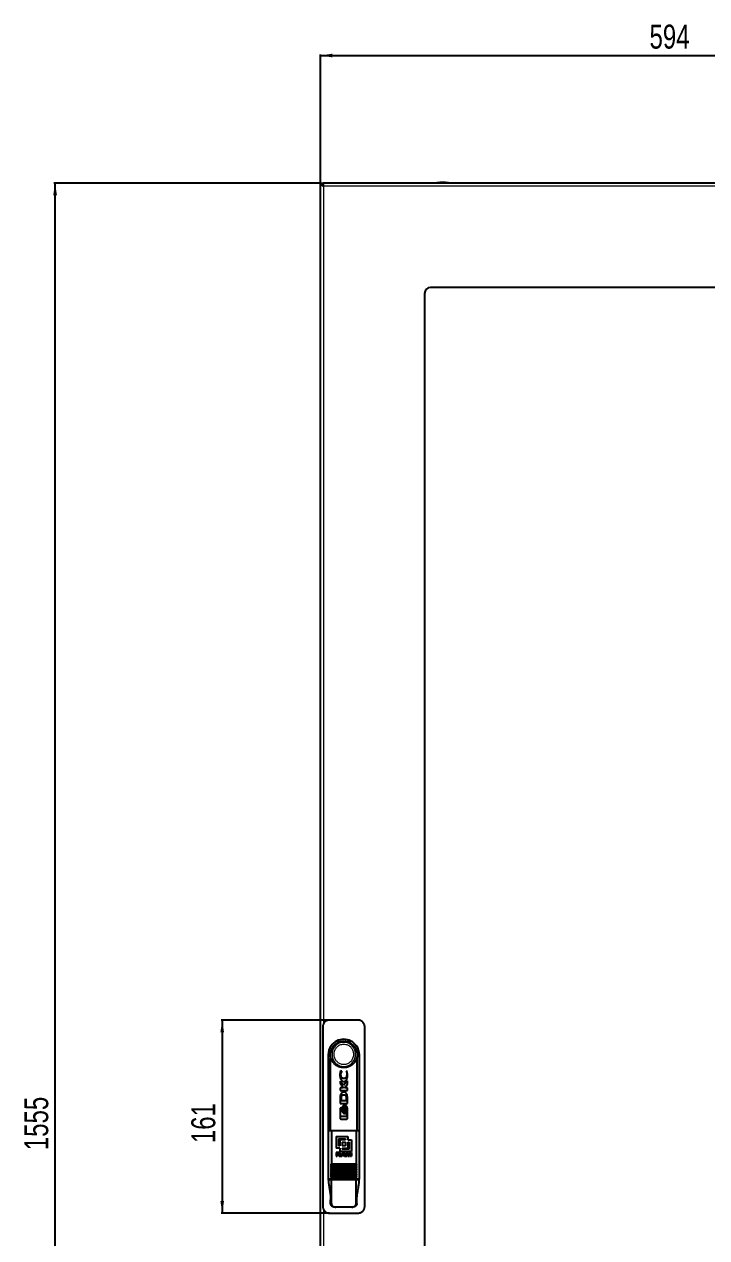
# Model space of a CAD drawing. Header units: millimetres. Extents: x -560 to 1716, y -1079 to 978.
# Drawn here: x -560 to 10, y -120 to 893 of the extents above; entities that cross this region are included whole.
import ezdxf

# ---------------------------------------------------------------- set-up
doc = ezdxf.new("R2010")
doc.units = ezdxf.units.MM
doc.layers.add('FORMAT', color=7, linetype='Continuous')
doc.styles.add('SLDTEXTSTYLE0', font='TXT', dxfattribs={"width": 0.75})
doc.dimstyles.new('SLDDIMSTYLE0', dxfattribs={"dimtxt": 20, "dimasz": 10, "dimexe": 0, "dimexo": 0.0625, "dimgap": 5, "dimtad": 2, "dimdec": 1, "dimrnd": 1e-09, "dimzin": 12, "dimdsep": 46, "dimtxsty": 'SLDTEXTSTYLE0', "dimsah": 1, "dimcen": 0.09, "dimadec": 0, "dimazin": 3, "dimtfac": 1, "dimtofl": 0, "dimtmove": 0, "dimatfit": 3, "dimfxl": 0, "dimfrac": 2, "dimtolj": 1, "dimtzin": 12, "dimarcsym": 0})

# ---------------------------------------------------------------- blocks, each defined once
blk = doc.blocks.new('_D')
at = {"layer": 'FORMAT'}
for p, q in [((-313, 760), (-313, 867.4)), ((-313, 866.4), (281, 866.4)), ((281, 760), (281, 867.4))]:
    blk.add_line(p, q, dxfattribs=at)
for points in [[(-313, 866.4), (-303, 864.9), (-303, 868)], [(281, 866.4), (271, 868), (271, 864.9)]]:
    blk.add_solid(points, dxfattribs=at)
at = {"layer": 'FORMAT', "insert": (-38.2, 892.2), "char_height": 20, "attachment_point": 1, "style": 'SLDTEXTSTYLE0'}
blk.add_mtext('594', dxfattribs=at)
blk = doc.blocks.new('_D_1')
at = {"layer": 'FORMAT'}
for p, q in [((-313, 759.9), (-535.5, 759.9)), ((-534.5, -795.1), (-534.5, 759.9)), ((-313, -795.1), (-535.5, -795.1))]:
    blk.add_line(p, q, dxfattribs=at)
for points in [[(-534.5, 759.9), (-536.1, 749.9), (-533, 749.9)], [(-534.5, -795.1), (-533, -785.1), (-536.1, -785.1)]]:
    blk.add_solid(points, dxfattribs=at)
at = {"layer": 'FORMAT', "insert": (-560.3, -47.1), "char_height": 20, "attachment_point": 1, "rotation": 90, "style": 'SLDTEXTSTYLE0'}
blk.add_mtext('1555', dxfattribs=at)
blk = doc.blocks.new('_D_4')
at = {"layer": 'FORMAT'}
for p, q in [((-305.5, 61.4), (-396, 61.4)), ((-395, 61.4), (-395, -99.6)), ((-305.5, -99.6), (-396, -99.6))]:
    blk.add_line(p, q, dxfattribs=at)
for points in [[(-395, 61.4), (-396.5, 51.4), (-393.5, 51.4)], [(-395, -99.6), (-393.5, -89.6), (-396.5, -89.6)]]:
    blk.add_solid(points, dxfattribs=at)
at = {"layer": 'FORMAT', "insert": (-420.8, -41.2), "char_height": 20, "attachment_point": 1, "rotation": 90, "style": 'SLDTEXTSTYLE0'}
blk.add_mtext('161', dxfattribs=at)

msp = doc.modelspace()

# ---------------------------------------------------------------- linework, layer by layer
at = {"color": 7, "linetype": 'Continuous', "lineweight": 25}
for p, q in [((-312.99, 759.94), (-310.99, 759.94)), ((-312.99, -795.06), (-312.99, 759.94)), ((278.71, 759.94), (-310.69, 759.94)), ((-310.69, 758.21), (-310.69, 759.94)), ((189.01, 672.94), (-220.99, 672.94)), ((-225.99, 667.94), (-225.99, -703.06)), ((-281.49, 61.44), (-305.49, 61.44)), ((-310.99, 55.94), (-310.99, -94.06)), ((-275.99, -94.06), (-275.99, 55.94)), ((-306.49, 32.44), (-306.49, -70.56)), ((-280.49, -70.56), (-280.49, 32.44)), ((-304.49, -30.56), (-304.49, 29.44)), ((-304.49, 29.44), (-304.49, 29.44)), ((-282.5, 29.44), (-282.49, 29.44)), ((-282.49, 29.44), (-282.49, -30.56)), ((-296.19, 19.12), (-296.72, 15.96)), ((-293.85, 6.77), (-296.64, 10.57)), ((-296.64, 10.57), (-296.64, 8.88)), ((-295.11, 18.74), (-296.19, 19.12)), ((-295.11, 18.45), (-295.11, 18.74)), ((-290.35, 10.66), (-293.85, 6.77)), ((-290.71, 18.72), (-291.51, 19)), ((-291.51, 19), (-291.51, 18.77)), ((-290.27, 15.94), (-290.71, 18.72)), ((-290.35, 7.92), (-290.35, 10.66)), ((-296.64, 8.88), (-293.68, 4.88)), ((-293.68, 4.88), (-296.64, 4.88)), ((-296.64, 4.88), (-296.64, 2.66)), ((-296.64, 2.66), (-290.35, 2.66)), ((-292.99, 4.88), (-290.35, 7.92)), ((-290.35, 4.88), (-292.99, 4.88)), ((-290.35, 2.66), (-290.35, 4.88)), ((-296.63, -3.74), (-296.63, -7.98)), ((-296.63, -7.98), (-290.34, -7.98)), ((-295.68, -3.08), (-295.76, -4.05)), ((-295.76, -4.05), (-295.76, -5.61)), ((-295.76, -5.61), (-291.12, -5.61)), ((-293.53, -10.21), (-293.76, -10.06)), ((-292.79, -9.68), (-293.47, -9.68)), ((-291.7, -9.68), (-292.4, -9.68)), ((-291.12, -5.61), (-291.12, -4.19)), ((-290.37, -2.92), (-290.55, -1.3)), ((-290.34, -3.92), (-290.37, -2.92)), ((-290.34, -3.94), (-290.34, -3.92)), ((-290.34, -3.96), (-290.34, -3.94)), ((-290.34, -7.98), (-290.34, -3.96)), ((-296.64, -12.56), (-296.64, -20.41)), ((-296.13, -18.95), (-296.13, -12.7)), ((-296.13, -12.7), (-295.55, -12.7)), ((-290.84, -18.95), (-296.13, -18.95)), ((-295.55, -11.91), (-295.98, -11.91)), ((-295.55, -12.7), (-295.55, -11.91)), ((-293.82, -15.88), (-293.55, -15.74)), ((-293.62, -16.35), (-292.95, -16.35)), ((-293.41, -15.63), (-293.16, -15.35)), ((-293.16, -10.61), (-293.39, -10.33)), ((-293.05, -12.98), (-292.78, -11.42)), ((-292.77, -14.55), (-293.05, -12.98)), ((-292.78, -11.42), (-293.01, -10.86)), ((-293.01, -15.11), (-292.77, -14.55)), ((-292.55, -16.35), (-291.85, -16.35)), ((-290.84, -15.27), (-290.84, -18.95)), ((-290.35, -20.41), (-290.35, -12.56)), ((-295.98, -21.06), (-291.01, -21.06)), ((-306.46, -30.56), (-306.46, -71.06)), ((-306.46, -30.56), (-303.84, -30.56)), ((-303.84, -30.56), (-283.15, -30.56)), ((-303.84, -30.56), (-303.84, -58.56)), ((-299.84, -35.56), (-290.08, -35.56)), ((-299.84, -35.56), (-299.84, -45.32)), ((-297.89, -37.51), (-297.89, -43.37)), ((-297.89, -37.51), (-292.03, -37.51)), ((-296.91, -38.49), (-296.91, -43.37)), ((-292.03, -38.49), (-296.91, -38.49)), ((-294.96, -40.44), (-294.96, -43.37)), ((-294.96, -40.44), (-292.03, -40.44)), ((-292.03, -37.51), (-292.03, -38.49)), ((-292.03, -40.44), (-292.03, -43.37)), ((-290.08, -35.56), (-290.08, -38.49)), ((-290.08, -38.49), (-287.15, -38.49)), ((-290.08, -40.44), (-290.08, -45.32)), ((-290.08, -40.44), (-289.1, -40.44)), ((-289.1, -40.44), (-289.1, -46.29)), ((-287.15, -38.49), (-287.15, -48.25)), ((-283.15, -30.56), (-283.15, -58.56)), ((-283.15, -30.56), (-280.53, -30.56)), ((-280.53, -30.56), (-280.53, -71.06)), ((-296.91, -45.32), (-299.84, -45.32)), ((-297.77, -49.12), (-299.83, -49.12)), ((-299.83, -49.12), (-299.83, -52.09)), ((-298.96, -49.62), (-298.96, -50.41)), ((-298.96, -49.62), (-297.89, -49.62)), ((-297.93, -50.41), (-298.96, -50.41)), ((-296.91, -43.37), (-297.89, -43.37)), ((-296.91, -45.32), (-296.91, -48.25)), ((-287.15, -48.25), (-296.91, -48.25)), ((-294.46, -49.12), (-295.99, -52.09)), ((-292.03, -43.37), (-294.96, -43.37)), ((-294.96, -45.32), (-294.96, -46.29)), ((-294.96, -45.32), (-290.08, -45.32)), ((-289.1, -46.29), (-294.96, -46.29)), ((-294.54, -50.99), (-293.94, -49.72)), ((-293.43, -49.12), (-294.46, -49.12)), ((-293.94, -49.72), (-293.34, -50.99)), ((-291.88, -52.09), (-293.43, -49.12)), ((-290.11, -49.12), (-291.42, -49.12)), ((-291.42, -49.12), (-291.42, -52.09)), ((-290.58, -49.69), (-290.58, -52.09)), ((-290.58, -49.69), (-289.71, -52.09)), ((-289.25, -51.38), (-290.11, -49.12)), ((-288.4, -49.12), (-289.25, -51.38)), ((-288.79, -52.09), (-287.92, -49.69)), ((-287.08, -49.12), (-288.4, -49.12)), ((-287.92, -49.69), (-287.92, -52.09)), ((-287.08, -49.12), (-287.08, -52.09)), ((-304.09, -58.66), (-303.89, -58.66)), ((-283.1, -58.66), (-303.89, -58.66)), ((-283.1, -60.06), (-303.89, -60.06)), ((-299.83, -52.09), (-298.96, -52.09)), ((-298.96, -50.91), (-298.96, -52.09)), ((-298.96, -50.91), (-298.03, -50.91)), ((-297.4, -51.39), (-297.38, -51.71)), ((-297.25, -52.09), (-296.29, -52.09)), ((-296.46, -51.66), (-296.48, -51.3)), ((-296.46, -51.66), (-296.46, -51.67)), ((-296.29, -52), (-296.29, -52.09)), ((-295.99, -52.09), (-295.06, -52.09)), ((-295.06, -52.09), (-294.77, -51.48)), ((-294.77, -51.48), (-293.1, -51.48)), ((-293.34, -50.99), (-294.54, -50.99)), ((-293.1, -51.48), (-292.81, -52.09)), ((-292.81, -52.09), (-291.88, -52.09)), ((-291.42, -52.09), (-290.58, -52.09)), ((-289.71, -52.09), (-288.79, -52.09)), ((-287.92, -52.09), (-287.08, -52.09)), ((-283.1, -58.66), (-282.89, -58.66)), ((-283.1, -61.46), (-303.89, -61.46)), ((-283.1, -62.86), (-303.89, -62.86)), ((-283.1, -64.26), (-303.89, -64.26)), ((-283.1, -65.66), (-303.89, -65.66)), ((-283.1, -67.06), (-303.89, -67.06)), ((-283.1, -68.46), (-303.89, -68.46)), ((-303.84, -69.76), (-303.84, -71.06)), ((-283.15, -69.76), (-283.15, -71.06)), ((-306.46, -71.06), (-303.84, -71.06)), ((-306.46, -71.56), (-303.84, -71.56)), ((-304.49, -71.56), (-304.49, -71.06)), ((-303.84, -71.06), (-283.15, -71.06)), ((-303.84, -91.56), (-303.84, -71.56)), ((-303.84, -71.56), (-283.15, -71.56)), ((-283.15, -71.06), (-280.53, -71.06)), ((-283.15, -91.56), (-283.15, -71.56)), ((-283.15, -71.56), (-280.53, -71.56)), ((-282.49, -71.06), (-282.49, -71.56)), ((-304.45, -91.56), (-304.45, -88.47)), ((-282.53, -91.56), (-282.53, -88.47)), ((-305.49, -99.56), (-281.49, -99.56)), ((-300.22, -94.56), (-301.16, -94.56)), ((-286.77, -94.56), (-300.22, -94.56)), ((-285.83, -94.56), (-286.77, -94.56))]:
    msp.add_line(p, q, dxfattribs=at)
at = {"color": 8, "linetype": 'Continuous', "lineweight": 18}
for p, q in [((-210.99, 760.07), (-215.85, 760.07)), ((-210.99, 760.19), (-215.74, 760.19)), ((-206.24, 760.19), (-210.99, 760.19)), ((-206.13, 760.07), (-210.99, 760.07)), ((-310.39, 757.34), (-310.39, 58.43)), ((278.41, 757.34), (-310.39, 757.34)), ((-303.84, -58.56), (-283.15, -58.56)), ((-310.39, -96.53), (-310.39, -792.46)), ((-304.45, -91.56), (-303.84, -91.56)), ((-283.15, -91.56), (-282.53, -91.56))]:
    msp.add_line(p, q, dxfattribs=at)
at = {"color": 7, "linetype": 'Continuous', "lineweight": 25}
for centre, radius, start, end in [((-215.73, 760.07), 0.126, 96.02558, 180), ((-190.09, 760), 25.77, 179.86102, 180.13898), ((-210.99, 715.19), 45.25, 90.0016, 96.02558), ((-210.99, 715.19), 45.25, 83.97442, 89.9984), ((-206.26, 760.07), 0.126, 0, 83.97442), ((-231.9, 760), 25.77, 359.86102, 0.13898), ((-220.99, 667.94), 5, 90, 180), ((-293.49, 32.44), 11.4, 344.74488, 195.25752), ((-293.49, 32.44), 13, 35.39435, 144.60565), ((-293.49, 32.44), 13, 144.60565, 180), ((-293.49, 32.44), 13, 0, 35.39435), ((-293.49, -70.56), 13, 180, 184.41172), ((-293.49, -70.56), 13, 355.58829, 0)]:
    msp.add_arc(centre, radius, start, end, dxfattribs=at)
for points, knots in [([(-312.99, 759.94), (-312.99, 759.83), (-312.98, 759.72), (-312.91, 759.51), (-312.86, 759.4), (-312.73, 759.18), (-312.65, 759.07), (-312.46, 758.86), (-312.35, 758.75), (-312.11, 758.53), (-311.98, 758.42), (-311.7, 758.21), (-311.54, 758.1), (-311.07, 757.77), (-310.74, 757.56), (-310.39, 757.34)], [0, 0, 0, 0, 0.125, 0.125, 0.25, 0.25, 0.375, 0.375, 0.5, 0.5, 0.625, 0.625, 0.75, 0.75, 1, 1, 1, 1]), ([(-310.99, 759.94), (-310.99, 759.51), (-310.93, 759.08), (-310.71, 758.21), (-310.55, 757.78), (-310.39, 757.34)], [0, 0, 0, 0, 0.5, 0.5, 1, 1, 1, 1]), ([(-310.39, 757.34), (-310.42, 757.68), (-310.44, 758.02), (-310.49, 758.65), (-310.52, 758.94), (-310.57, 759.42), (-310.59, 759.61), (-310.64, 759.87), (-310.67, 759.94), (-310.69, 759.94)], [0, 0, 0, 0, 0.25, 0.25, 0.5, 0.5, 0.75, 0.75, 1, 1, 1, 1]), ([(-305.49, 61.44), (-305.65, 61.44), (-305.95, 61.43), (-306.41, 61.37), (-306.87, 61.27), (-307.27, 61.15), (-307.69, 60.99), (-308.11, 60.79), (-308.55, 60.53), (-308.92, 60.25), (-309.35, 59.88), (-309.77, 59.43), (-310.13, 58.92), (-310.43, 58.39), (-310.68, 57.82), (-310.84, 57.26), (-310.94, 56.75), (-310.99, 56.35), (-310.99, 56.04), (-310.99, 55.94)], [0, 0, 0, 0, 0.0528785, 0.1062513, 0.1602724, 0.2148072, 0.2511486, 0.3177245, 0.375072, 0.4296068, 0.4793187, 0.5697097, 0.6443462, 0.6940582, 0.7844492, 0.8590857, 0.8941327, 0.9645751, 1, 1, 1, 1]), ([(-275.99, 55.94), (-276.01, 56.25), (-276.04, 56.87), (-276.28, 57.76), (-276.66, 58.62), (-277.17, 59.39), (-277.82, 60.07), (-278.56, 60.62), (-279.39, 61.05), (-280.17, 61.3), (-280.88, 61.42), (-281.29, 61.44), (-281.49, 61.44)], [0, 0, 0, 0, 0.105841, 0.2147513, 0.3205922, 0.4295025, 0.5353451, 0.6442572, 0.7501001, 0.8590125, 0.9290737, 1, 1, 1, 1]), ([(-282.5, 29.44), (-282.51, 29.39), (-282.54, 29.29), (-282.61, 29.2), (-282.68, 29.14), (-282.77, 29.14), (-282.86, 29.16), (-282.91, 29.23), (-282.93, 29.22), (-282.96, 29.18), (-283.02, 29.08), (-283.08, 28.94), (-283.18, 28.72), (-283.31, 28.43), (-283.51, 27.97), (-283.8, 27.41), (-284.18, 26.77), (-284.62, 26.16), (-285.09, 25.57), (-285.64, 24.99), (-286.27, 24.41), (-286.99, 23.86), (-287.75, 23.36), (-288.56, 22.93), (-289.41, 22.56), (-290.28, 22.27), (-291.19, 22.04), (-292.11, 21.89), (-293.04, 21.81), (-293.98, 21.81), (-294.92, 21.89), (-295.85, 22.05), (-296.76, 22.28), (-297.65, 22.59), (-298.52, 22.97), (-299.35, 23.43), (-300.12, 23.95), (-300.85, 24.53), (-301.53, 25.17), (-302.09, 25.8), (-302.53, 26.38), (-302.87, 26.88), (-303.19, 27.42), (-303.47, 27.96), (-303.68, 28.43), (-303.84, 28.81), (-303.94, 29.02), (-304.01, 29.15), (-304.04, 29.2), (-304.07, 29.23), (-304.09, 29.21), (-304.15, 29.17), (-304.23, 29.14), (-304.33, 29.15), (-304.42, 29.23), (-304.47, 29.37), (-304.49, 29.44)], [0, 0, 0, 0, 0.0148722, 0.0298742, 0.0452665, 0.0607869, 0.080581, 0.0842415, 0.0858579, 0.0884643, 0.0918703, 0.0977539, 0.1037712, 0.1149479, 0.1262475, 0.1488841, 0.1711859, 0.1935962, 0.2163407, 0.2391982, 0.2659368, 0.2928562, 0.32034, 0.3480167, 0.3752537, 0.4026759, 0.4306791, 0.458882, 0.4864702, 0.5142485, 0.5426264, 0.5712115, 0.5988937, 0.6267693, 0.6552574, 0.6839587, 0.7114773, 0.7391909, 0.7675254, 0.7960773, 0.8143737, 0.8327293, 0.8512678, 0.8698689, 0.8881646, 0.8974242, 0.9068925, 0.9103197, 0.9130195, 0.9148572, 0.9167197, 0.924546, 0.9402114, 0.9560149, 0.9778131, 1, 1, 1, 1]), ([(-296.72, 15.96), (-296.69, 15.37), (-296.64, 14.19), (-296.14, 12.48), (-295.4, 11.17), (-294.57, 10.52), (-294.02, 10.29), (-293.72, 10.26), (-293.57, 10.25)], [0, 0, 0, 0, 0.2502823, 0.4993933, 0.7487907, 0.8746994, 0.9372862, 1, 1, 1, 1]), ([(-295.9, 16.02), (-295.87, 16.46), (-295.8, 17.33), (-295.34, 18.08), (-295.11, 18.45)], [0, 0, 0, 0, 0.5009634, 1, 1, 1, 1]), ([(-293.42, 12.76), (-293.61, 12.78), (-293.99, 12.81), (-294.5, 13.07), (-294.94, 13.42), (-295.42, 14.01), (-295.81, 14.89), (-295.87, 15.64), (-295.9, 16.02)], [0, 0, 0, 0, 0.1244159, 0.2483566, 0.3739824, 0.5001693, 0.7493996, 1, 1, 1, 1]), ([(-293.57, 10.25), (-293.27, 10.28), (-292.65, 10.33), (-291.83, 10.8), (-291.21, 11.5), (-290.66, 12.6), (-290.32, 14.11), (-290.29, 15.33), (-290.27, 15.94)], [0, 0, 0, 0, 0.1252623, 0.2501242, 0.3753839, 0.500707, 0.7503222, 1, 1, 1, 1]), ([(-290.95, 16.02), (-290.98, 15.64), (-291.03, 14.89), (-291.43, 14.02), (-291.9, 13.43), (-292.34, 13.07), (-292.86, 12.81), (-293.23, 12.78), (-293.42, 12.76)], [0, 0, 0, 0, 0.2499646, 0.4978209, 0.6230141, 0.7485813, 0.8742843, 1, 1, 1, 1]), ([(-291.51, 18.77), (-291.34, 18.32), (-291.01, 17.44), (-290.97, 16.49), (-290.95, 16.02)], [0, 0, 0, 0, 0.5000842, 1, 1, 1, 1]), ([(-290.55, -1.3), (-290.64, -1), (-290.82, -0.4), (-291.33, 0.39), (-292.02, 1.03), (-292.88, 1.43), (-293.83, 1.47), (-294.72, 1.16), (-295.46, 0.56), (-295.81, 0.05), (-295.98, -0.21)], [0, 0, 0, 0, 0.1255568, 0.2501397, 0.3754769, 0.5000684, 0.6244194, 0.7493773, 0.8740706, 1, 1, 1, 1]), ([(-295.98, -0.21), (-296.11, -0.48), (-296.37, -1.03), (-296.58, -2.23), (-296.61, -3.14), (-296.63, -3.74)], [0, 0, 0, 0, 0.249362, 0.4996719, 1, 1, 1, 1]), ([(-293.47, -1.06), (-293.76, -1.07), (-294.18, -1.08), (-294.72, -1.26), (-295.08, -1.51), (-295.32, -1.86), (-295.54, -2.38), (-295.62, -2.8), (-295.68, -3.08)], [0, 0, 0, 0, 0.2494324, 0.37514, 0.4993561, 0.6234585, 0.749245, 1, 1, 1, 1]), ([(-293.76, -10.06), (-293.89, -10.12), (-294.15, -10.25), (-294.56, -10.66), (-294.92, -11.29), (-295.17, -12.12), (-295.2, -12.69), (-295.21, -12.98)], [0, 0, 0, 0, 0.1246003, 0.2489765, 0.5004054, 0.7493329, 1, 1, 1, 1]), ([(-291.12, -4.19), (-291.13, -3.81), (-291.15, -3.07), (-291.35, -2.11), (-291.83, -1.51), (-292.5, -1.11), (-293.09, -1.08), (-293.47, -1.06)], [0, 0, 0, 0, 0.2484271, 0.4973724, 0.6229029, 0.7485104, 1, 1, 1, 1]), ([(-293.47, -9.68), (-293.34, -9.77), (-293.08, -9.95), (-292.71, -10.45), (-292.24, -11.43), (-292.17, -12.36), (-292.12, -12.98)], [0, 0, 0, 0, 0.12567833, 0.25113951, 0.5015899, 1, 1, 1, 1]), ([(-291.45, -12.98), (-291.5, -12.36), (-291.57, -11.44), (-292.03, -10.45), (-292.41, -9.95), (-292.66, -9.77), (-292.79, -9.68)], [0, 0, 0, 0, 0.4961681, 0.7477028, 0.8741115, 1, 1, 1, 1]), ([(-292.4, -9.68), (-292.27, -9.77), (-292.01, -9.95), (-291.64, -10.45), (-291.17, -11.43), (-291.1, -12.36), (-291.06, -12.98)], [0, 0, 0, 0, 0.1256773, 0.2511366, 0.5015854, 1, 1, 1, 1]), ([(-290.35, -12.56), (-290.37, -12.29), (-290.42, -11.74), (-290.71, -10.97), (-291.04, -10.37), (-291.36, -9.92), (-291.59, -9.76), (-291.7, -9.68)], [0, 0, 0, 0, 0.2498218, 0.4993095, 0.7487414, 0.8748789, 1, 1, 1, 1]), ([(-295.98, -11.91), (-296.06, -11.92), (-296.24, -11.94), (-296.45, -12.09), (-296.58, -12.27), (-296.63, -12.43), (-296.64, -12.52), (-296.64, -12.56)], [0, 0, 0, 0, 0.2494454, 0.4989987, 0.7485105, 0.8738593, 1, 1, 1, 1]), ([(-295.21, -12.98), (-295.2, -13.26), (-295.17, -13.82), (-294.93, -14.64), (-294.59, -15.26), (-294.19, -15.68), (-293.94, -15.81), (-293.82, -15.88)], [0, 0, 0, 0, 0.24873067, 0.49737733, 0.75052803, 0.87523315, 1, 1, 1, 1]), ([(-294.7, -12.98), (-294.65, -12.46), (-294.58, -11.68), (-294.13, -10.72), (-293.73, -10.38), (-293.53, -10.21)], [0, 0, 0, 0, 0.4989654, 0.74992197, 1, 1, 1, 1]), ([(-293.55, -15.74), (-293.75, -15.57), (-294.14, -15.22), (-294.58, -14.27), (-294.65, -13.49), (-294.7, -12.98)], [0, 0, 0, 0, 0.2495753, 0.5008418, 1, 1, 1, 1]), ([(-293.39, -10.33), (-293.56, -10.5), (-293.9, -10.86), (-294.29, -11.76), (-294.36, -12.49), (-294.4, -12.98)], [0, 0, 0, 0, 0.25019274, 0.50015838, 1, 1, 1, 1]), ([(-294.4, -12.98), (-294.36, -13.46), (-294.29, -14.19), (-293.9, -15.09), (-293.57, -15.45), (-293.41, -15.63)], [0, 0, 0, 0, 0.4995843, 0.7495271, 1, 1, 1, 1]), ([(-293.89, -12.98), (-293.86, -12.56), (-293.82, -11.92), (-293.52, -11.13), (-293.28, -10.78), (-293.16, -10.61)], [0, 0, 0, 0, 0.5014603, 0.750257, 1, 1, 1, 1]), ([(-293.16, -15.35), (-293.28, -15.18), (-293.52, -14.83), (-293.81, -14.03), (-293.86, -13.4), (-293.89, -12.98)], [0, 0, 0, 0, 0.2508953, 0.500775, 1, 1, 1, 1]), ([(-292.12, -12.98), (-292.17, -13.63), (-292.25, -14.6), (-292.76, -15.62), (-293.18, -16.12), (-293.47, -16.27), (-293.62, -16.35)], [0, 0, 0, 0, 0.4971459, 0.7483739, 0.8746499, 1, 1, 1, 1]), ([(-293.01, -10.86), (-293.18, -11.19), (-293.51, -11.86), (-293.55, -12.61), (-293.56, -12.98)], [0, 0, 0, 0, 0.4984332, 1, 1, 1, 1]), ([(-293.56, -12.98), (-293.55, -13.36), (-293.51, -14.11), (-293.17, -14.78), (-293.01, -15.11)], [0, 0, 0, 0, 0.5014711, 1, 1, 1, 1]), ([(-292.95, -16.35), (-292.8, -16.27), (-292.51, -16.12), (-292.09, -15.62), (-291.58, -14.6), (-291.5, -13.63), (-291.45, -12.98)], [0, 0, 0, 0, 0.1252924, 0.2510094, 0.5010488, 1, 1, 1, 1]), ([(-291.06, -12.98), (-291.11, -13.63), (-291.18, -14.6), (-291.7, -15.62), (-292.12, -16.12), (-292.41, -16.27), (-292.55, -16.35)], [0, 0, 0, 0, 0.4971542, 0.7483802, 0.8746534, 1, 1, 1, 1]), ([(-291.85, -16.35), (-291.74, -16.29), (-291.51, -16.18), (-291.14, -15.82), (-290.96, -15.49), (-290.84, -15.27)], [0, 0, 0, 0, 0.2481114, 0.4958631, 1, 1, 1, 1]), ([(-296.64, -20.41), (-296.64, -20.45), (-296.63, -20.54), (-296.58, -20.7), (-296.46, -20.88), (-296.24, -21.03), (-296.06, -21.05), (-295.98, -21.06)], [0, 0, 0, 0, 0.1253881, 0.2505914, 0.5001924, 0.7498055, 1, 1, 1, 1]), ([(-291.01, -21.06), (-290.92, -21.05), (-290.75, -21.03), (-290.53, -20.88), (-290.41, -20.7), (-290.36, -20.54), (-290.35, -20.45), (-290.35, -20.41)], [0, 0, 0, 0, 0.2494374, 0.4989967, 0.7485162, 0.8738601, 1, 1, 1, 1]), ([(-297.25, -50.01), (-297.25, -50.06), (-297.25, -50.14), (-297.31, -50.24), (-297.4, -50.32), (-297.61, -50.41), (-297.79, -50.41), (-297.93, -50.41)], [0, 0, 0, 0, 0.1448477, 0.2595538, 0.3741459, 0.5488424, 1, 1, 1, 1]), ([(-297.89, -49.62), (-297.76, -49.62), (-297.57, -49.63), (-297.37, -49.73), (-297.29, -49.82), (-297.25, -49.92), (-297.25, -49.98), (-297.25, -50.01)], [0, 0, 0, 0, 0.4647786, 0.6394977, 0.7667833, 0.8944855, 1, 1, 1, 1]), ([(-296.37, -49.96), (-296.38, -49.86), (-296.39, -49.7), (-296.5, -49.49), (-296.69, -49.32), (-297.12, -49.14), (-297.5, -49.13), (-297.77, -49.12)], [0, 0, 0, 0, 0.1491412, 0.264134, 0.3788516, 0.5602325, 1, 1, 1, 1]), ([(-297.01, -50.65), (-296.9, -50.62), (-296.71, -50.57), (-296.51, -50.4), (-296.4, -50.21), (-296.37, -50.05), (-296.37, -49.97), (-296.37, -49.96)], [0, 0, 0, 0, 0.3314728, 0.5464809, 0.7625261, 0.960277, 1, 1, 1, 1]), ([(-303.84, -59.96), (-303.88, -59.74), (-303.95, -59.42), (-304.03, -58.98), (-304.07, -58.77), (-304.09, -58.66)], [0, 0, 0, 0, 0.4999933, 0.7499958, 1, 1, 1, 1]), ([(-303.84, -61.36), (-303.88, -61.14), (-303.95, -60.82), (-304.03, -60.38), (-304.07, -60.17), (-304.09, -60.06)], [0, 0, 0, 0, 0.4999933, 0.7499958, 1, 1, 1, 1]), ([(-303.89, -58.66), (-303.88, -58.66), (-303.87, -58.65), (-303.85, -58.63), (-303.84, -58.6), (-303.84, -58.57), (-303.84, -58.56), (-303.84, -58.56)], [0, 0, 0, 0, 0.2956914, 0.5686867, 0.7598531, 0.9519121, 1, 1, 1, 1]), ([(-303.89, -60.06), (-303.88, -60.06), (-303.87, -60.05), (-303.85, -60.03), (-303.84, -60), (-303.84, -59.97), (-303.84, -59.96), (-303.84, -59.96)], [0, 0, 0, 0, 0.2956914, 0.5686867, 0.7598531, 0.9519121, 1, 1, 1, 1]), ([(-283.15, -59.96), (-285.08, -59.96), (-288.93, -59.96), (-295.85, -59.96), (-300.81, -59.96), (-303.84, -59.96)], [0, 0, 0, 0, 0.2800507, 0.5600468, 1, 1, 1, 1]), ([(-298.03, -50.91), (-297.92, -50.91), (-297.76, -50.92), (-297.59, -50.98), (-297.5, -51.04), (-297.44, -51.15), (-297.41, -51.27), (-297.4, -51.36), (-297.4, -51.39)], [0, 0, 0, 0, 0.3623072, 0.4997618, 0.6038945, 0.7077513, 0.8881589, 1, 1, 1, 1]), ([(-297.38, -51.71), (-297.38, -51.74), (-297.37, -51.81), (-297.35, -51.94), (-297.3, -52.03), (-297.26, -52.08), (-297.25, -52.09)], [0, 0, 0, 0, 0.25613945, 0.51269783, 0.91902215, 1, 1, 1, 1]), ([(-296.48, -51.3), (-296.49, -51.19), (-296.51, -51.03), (-296.62, -50.84), (-296.78, -50.72), (-296.92, -50.68), (-297.01, -50.65)], [0, 0, 0, 0, 0.3364219, 0.5234602, 0.710673, 1, 1, 1, 1]), ([(-296.29, -52), (-296.32, -51.99), (-296.37, -51.96), (-296.43, -51.88), (-296.46, -51.78), (-296.46, -51.7), (-296.46, -51.67)], [0, 0, 0, 0, 0.2026304, 0.4204058, 0.7280078, 1, 1, 1, 1]), ([(-283.15, -58.56), (-283.15, -58.57), (-283.15, -58.59), (-283.14, -58.61), (-283.13, -58.64), (-283.12, -58.65), (-283.1, -58.66), (-283.1, -58.66)], [0, 0, 0, 0, 0.17170867, 0.34298427, 0.5250053, 0.73580203, 1, 1, 1, 1]), ([(-282.89, -58.66), (-282.91, -58.77), (-282.97, -59.04), (-283.05, -59.47), (-283.12, -59.8), (-283.15, -59.96)], [0, 0, 0, 0, 0.249996, 0.6249953, 1, 1, 1, 1]), ([(-283.15, -59.96), (-283.15, -59.97), (-283.15, -59.99), (-283.14, -60.01), (-283.13, -60.04), (-283.12, -60.05), (-283.1, -60.06), (-283.1, -60.06)], [0, 0, 0, 0, 0.1717087, 0.3429843, 0.5250053, 0.735802, 1, 1, 1, 1]), ([(-282.89, -60.06), (-282.91, -60.17), (-282.97, -60.44), (-283.05, -60.87), (-283.12, -61.2), (-283.15, -61.36)], [0, 0, 0, 0, 0.249996, 0.6249953, 1, 1, 1, 1]), ([(-303.84, -62.76), (-303.88, -62.54), (-303.95, -62.22), (-304.03, -61.78), (-304.07, -61.57), (-304.09, -61.46)], [0, 0, 0, 0, 0.4999933, 0.7499958, 1, 1, 1, 1]), ([(-303.84, -64.16), (-303.88, -63.94), (-303.95, -63.62), (-304.03, -63.18), (-304.07, -62.97), (-304.09, -62.86)], [0, 0, 0, 0, 0.4999933, 0.7499958, 1, 1, 1, 1]), ([(-303.84, -65.56), (-303.88, -65.34), (-303.95, -65.02), (-304.03, -64.58), (-304.07, -64.37), (-304.09, -64.26)], [0, 0, 0, 0, 0.49999327, 0.74999583, 1, 1, 1, 1]), ([(-303.84, -66.96), (-303.88, -66.74), (-303.95, -66.42), (-304.03, -65.98), (-304.07, -65.77), (-304.09, -65.66)], [0, 0, 0, 0, 0.4999933, 0.7499958, 1, 1, 1, 1]), ([(-303.84, -68.36), (-303.88, -68.14), (-303.95, -67.82), (-304.03, -67.38), (-304.07, -67.17), (-304.09, -67.06)], [0, 0, 0, 0, 0.4999933, 0.7499958, 1, 1, 1, 1]), ([(-303.84, -69.76), (-303.88, -69.54), (-303.95, -69.22), (-304.03, -68.78), (-304.07, -68.57), (-304.09, -68.46)], [0, 0, 0, 0, 0.4999933, 0.7499958, 1, 1, 1, 1]), ([(-303.89, -61.46), (-303.88, -61.46), (-303.87, -61.45), (-303.85, -61.43), (-303.84, -61.4), (-303.84, -61.37), (-303.84, -61.36), (-303.84, -61.36)], [0, 0, 0, 0, 0.29569138, 0.56868667, 0.75985305, 0.95191208, 1, 1, 1, 1]), ([(-303.89, -62.86), (-303.88, -62.86), (-303.87, -62.85), (-303.85, -62.83), (-303.84, -62.8), (-303.84, -62.77), (-303.84, -62.76), (-303.84, -62.76)], [0, 0, 0, 0, 0.29569138, 0.56868667, 0.75985305, 0.95191208, 1, 1, 1, 1]), ([(-303.89, -64.26), (-303.88, -64.26), (-303.87, -64.25), (-303.85, -64.23), (-303.84, -64.2), (-303.84, -64.17), (-303.84, -64.16), (-303.84, -64.16)], [0, 0, 0, 0, 0.2956914, 0.5686867, 0.7598531, 0.9519121, 1, 1, 1, 1]), ([(-303.89, -65.66), (-303.88, -65.66), (-303.87, -65.65), (-303.85, -65.63), (-303.84, -65.6), (-303.84, -65.57), (-303.84, -65.56), (-303.84, -65.56)], [0, 0, 0, 0, 0.2956914, 0.5686867, 0.7598531, 0.9519121, 1, 1, 1, 1]), ([(-303.89, -67.06), (-303.88, -67.06), (-303.87, -67.05), (-303.85, -67.03), (-303.84, -67), (-303.84, -66.97), (-303.84, -66.96), (-303.84, -66.96)], [0, 0, 0, 0, 0.2956914, 0.5686867, 0.7598531, 0.9519121, 1, 1, 1, 1]), ([(-303.89, -68.46), (-303.88, -68.46), (-303.87, -68.45), (-303.85, -68.43), (-303.84, -68.4), (-303.84, -68.37), (-303.84, -68.36), (-303.84, -68.36)], [0, 0, 0, 0, 0.2956914, 0.5686867, 0.7598531, 0.9519121, 1, 1, 1, 1]), ([(-283.15, -61.36), (-285.08, -61.36), (-288.93, -61.36), (-295.85, -61.36), (-300.81, -61.36), (-303.84, -61.36)], [0, 0, 0, 0, 0.2800507, 0.5600468, 1, 1, 1, 1]), ([(-283.15, -62.76), (-285.08, -62.76), (-288.93, -62.76), (-295.85, -62.76), (-300.81, -62.76), (-303.84, -62.76)], [0, 0, 0, 0, 0.2800507, 0.5600468, 1, 1, 1, 1]), ([(-283.15, -64.16), (-285.08, -64.16), (-288.93, -64.16), (-295.85, -64.16), (-300.81, -64.16), (-303.84, -64.16)], [0, 0, 0, 0, 0.2800507, 0.5600468, 1, 1, 1, 1]), ([(-283.15, -65.56), (-285.08, -65.56), (-288.93, -65.56), (-295.85, -65.56), (-300.81, -65.56), (-303.84, -65.56)], [0, 0, 0, 0, 0.28005072, 0.56004677, 1, 1, 1, 1]), ([(-283.15, -66.96), (-285.08, -66.96), (-288.93, -66.96), (-295.85, -66.96), (-300.81, -66.96), (-303.84, -66.96)], [0, 0, 0, 0, 0.2800507, 0.5600468, 1, 1, 1, 1]), ([(-283.15, -68.36), (-285.08, -68.36), (-288.93, -68.36), (-295.85, -68.36), (-300.81, -68.36), (-303.84, -68.36)], [0, 0, 0, 0, 0.2800507, 0.5600468, 1, 1, 1, 1]), ([(-283.15, -69.76), (-285.08, -69.76), (-288.93, -69.76), (-295.85, -69.76), (-300.81, -69.76), (-303.84, -69.76)], [0, 0, 0, 0, 0.2800507, 0.5600468, 1, 1, 1, 1]), ([(-283.15, -61.36), (-283.15, -61.37), (-283.15, -61.39), (-283.14, -61.41), (-283.13, -61.44), (-283.12, -61.45), (-283.1, -61.46), (-283.1, -61.46)], [0, 0, 0, 0, 0.17170867, 0.34298427, 0.5250053, 0.73580203, 1, 1, 1, 1]), ([(-282.89, -61.46), (-282.91, -61.57), (-282.97, -61.84), (-283.05, -62.27), (-283.12, -62.6), (-283.15, -62.76)], [0, 0, 0, 0, 0.249996, 0.6249953, 1, 1, 1, 1]), ([(-283.15, -62.76), (-283.15, -62.77), (-283.15, -62.79), (-283.14, -62.81), (-283.13, -62.84), (-283.12, -62.85), (-283.1, -62.86), (-283.1, -62.86)], [0, 0, 0, 0, 0.1717087, 0.3429843, 0.5250053, 0.735802, 1, 1, 1, 1]), ([(-282.89, -62.86), (-282.91, -62.97), (-282.97, -63.24), (-283.05, -63.67), (-283.12, -64), (-283.15, -64.16)], [0, 0, 0, 0, 0.24999603, 0.62499526, 1, 1, 1, 1]), ([(-283.15, -64.16), (-283.15, -64.17), (-283.15, -64.19), (-283.14, -64.21), (-283.13, -64.24), (-283.12, -64.25), (-283.1, -64.26), (-283.1, -64.26)], [0, 0, 0, 0, 0.1717087, 0.3429843, 0.5250053, 0.735802, 1, 1, 1, 1]), ([(-282.89, -64.26), (-282.91, -64.37), (-282.97, -64.64), (-283.05, -65.07), (-283.12, -65.4), (-283.15, -65.56)], [0, 0, 0, 0, 0.249996, 0.6249953, 1, 1, 1, 1]), ([(-283.15, -65.56), (-283.15, -65.57), (-283.15, -65.59), (-283.14, -65.61), (-283.13, -65.64), (-283.12, -65.65), (-283.1, -65.66), (-283.1, -65.66)], [0, 0, 0, 0, 0.1717087, 0.3429843, 0.5250053, 0.735802, 1, 1, 1, 1]), ([(-282.89, -65.66), (-282.91, -65.77), (-282.97, -66.04), (-283.05, -66.47), (-283.12, -66.8), (-283.15, -66.96)], [0, 0, 0, 0, 0.249996, 0.6249953, 1, 1, 1, 1]), ([(-283.15, -66.96), (-283.15, -66.97), (-283.15, -66.99), (-283.14, -67.01), (-283.13, -67.04), (-283.12, -67.05), (-283.1, -67.06), (-283.1, -67.06)], [0, 0, 0, 0, 0.1717087, 0.3429843, 0.5250053, 0.735802, 1, 1, 1, 1]), ([(-282.89, -67.06), (-282.91, -67.17), (-282.97, -67.44), (-283.05, -67.87), (-283.12, -68.2), (-283.15, -68.36)], [0, 0, 0, 0, 0.249996, 0.6249953, 1, 1, 1, 1]), ([(-283.15, -68.36), (-283.15, -68.37), (-283.15, -68.39), (-283.14, -68.41), (-283.13, -68.44), (-283.12, -68.45), (-283.1, -68.46), (-283.1, -68.46)], [0, 0, 0, 0, 0.1717087, 0.3429843, 0.5250053, 0.735802, 1, 1, 1, 1]), ([(-282.89, -68.46), (-282.91, -68.57), (-282.97, -68.84), (-283.05, -69.27), (-283.12, -69.6), (-283.15, -69.76)], [0, 0, 0, 0, 0.249996, 0.6249953, 1, 1, 1, 1]), ([(-306.46, -71.56), (-306.41, -72.19), (-306.32, -73.45), (-306.1, -75.3), (-305.83, -77.18), (-305.63, -78.46), (-305.52, -79.11)], [0, 0, 0, 0, 0.2496453, 0.4996969, 0.7496841, 1, 1, 1, 1]), ([(-305.52, -79.11), (-305.33, -80.28), (-304.94, -82.65), (-304.51, -85.85), (-304.47, -87.85), (-304.45, -88.47)], [0, 0, 0, 0, 0.4010146, 0.8123709, 1, 1, 1, 1]), ([(-282.53, -88.47), (-282.52, -87.8), (-282.49, -86.44), (-282.25, -84.17), (-281.89, -81.7), (-281.61, -79.97), (-281.46, -79.11)], [0, 0, 0, 0, 0.2008823, 0.4071697, 0.701581, 1, 1, 1, 1]), ([(-281.46, -79.11), (-281.36, -78.47), (-281.15, -77.18), (-280.89, -75.31), (-280.67, -73.45), (-280.58, -72.19), (-280.53, -71.56)], [0, 0, 0, 0, 0.24941201, 0.49922546, 0.74952386, 1, 1, 1, 1]), ([(-310.99, -94.06), (-310.99, -94.21), (-310.98, -94.52), (-310.92, -94.97), (-310.83, -95.43), (-310.69, -95.87), (-310.49, -96.39), (-310.2, -96.94), (-309.84, -97.44), (-309.43, -97.91), (-308.98, -98.33), (-308.51, -98.67), (-308.06, -98.93), (-307.65, -99.13), (-307.17, -99.31), (-306.76, -99.42), (-306.3, -99.5), (-305.9, -99.55), (-305.6, -99.56), (-305.49, -99.56)], [0, 0, 0, 0, 0.0528775, 0.1062493, 0.1602694, 0.2148031, 0.2645142, 0.3549034, 0.4295385, 0.4792503, 0.569641, 0.6442773, 0.6806187, 0.7471947, 0.8045421, 0.8590769, 0.894126, 0.9645728, 1, 1, 1, 1]), ([(-301.16, -94.56), (-301.35, -94.55), (-301.76, -94.53), (-302.34, -94.38), (-302.9, -94.13), (-303.39, -93.8), (-303.8, -93.38), (-304.11, -92.93), (-304.32, -92.44), (-304.42, -92.05), (-304.45, -91.75), (-304.45, -91.62), (-304.45, -91.56)], [0, 0, 0, 0, 0.1203765, 0.2441272, 0.3645637, 0.4890093, 0.6009515, 0.7168238, 0.8184185, 0.923399, 0.9616095, 1, 1, 1, 1]), ([(-303.84, -91.56), (-303.83, -91.7), (-303.81, -92), (-303.7, -92.43), (-303.51, -92.84), (-303.26, -93.21), (-302.95, -93.55), (-302.57, -93.86), (-302.12, -94.13), (-301.6, -94.35), (-301.01, -94.5), (-300.54, -94.55), (-300.27, -94.56), (-300.22, -94.56)], [0, 0, 0, 0, 0.0837155, 0.1700618, 0.2537369, 0.3395972, 0.4284337, 0.5192167, 0.6219967, 0.7269661, 0.8474125, 0.9705563, 1, 1, 1, 1]), ([(-286.77, -94.56), (-286.52, -94.55), (-286.01, -94.52), (-285.32, -94.33), (-284.71, -94.06), (-284.24, -93.73), (-283.84, -93.35), (-283.54, -92.95), (-283.31, -92.48), (-283.2, -92.08), (-283.15, -91.77), (-283.15, -91.63), (-283.15, -91.56)], [0, 0, 0, 0, 0.1441359, 0.2927908, 0.4081613, 0.5266375, 0.6232251, 0.7224353, 0.8191371, 0.9194876, 0.9596031, 1, 1, 1, 1]), ([(-282.53, -91.56), (-282.54, -91.71), (-282.56, -92.03), (-282.68, -92.49), (-282.88, -92.93), (-283.14, -93.33), (-283.48, -93.68), (-283.87, -93.99), (-284.32, -94.25), (-284.81, -94.43), (-285.32, -94.54), (-285.66, -94.55), (-285.83, -94.56)], [0, 0, 0, 0, 0.0945607, 0.1919507, 0.286491, 0.3836269, 0.4811417, 0.5811128, 0.6860606, 0.7935917, 0.8957686, 1, 1, 1, 1]), ([(-281.49, -99.56), (-281.19, -99.54), (-280.57, -99.51), (-279.67, -99.27), (-278.82, -98.89), (-278.05, -98.38), (-277.37, -97.74), (-276.81, -96.99), (-276.38, -96.16), (-276.14, -95.38), (-276.01, -94.67), (-276, -94.26), (-275.99, -94.06)], [0, 0, 0, 0, 0.1058429, 0.2147553, 0.3205983, 0.4295106, 0.5353536, 0.644266, 0.7501089, 0.8590213, 0.9290782, 1, 1, 1, 1])]:
    msp.add_open_spline(points, degree=3, knots=knots, dxfattribs=at)
at = {"color": 8, "linetype": 'Continuous', "lineweight": 18}
for points, knots in [([(-293.49, 22.74), (-293.89, 22.76), (-295.35, 22.82), (-297.83, 23.59), (-300.49, 25.51), (-302.43, 28.26), (-303.41, 31.55), (-303.27, 35.05), (-301.98, 38.32), (-299.68, 40.93), (-297.01, 42.39), (-294.15, 43.02), (-291.24, 42.83), (-288.22, 41.56), (-285.76, 39.36), (-284.12, 36.43), (-283.49, 33.03), (-284.02, 29.55), (-285.67, 26.43), (-288.24, 24.1), (-291.01, 22.9), (-292.81, 22.79), (-293.49, 22.74)], [0, 0, 0, 0, 0.0191502, 0.070299, 0.1218266, 0.174622, 0.2289631, 0.28448, 0.3403769, 0.3957099, 0.4496776, 0.4842446, 0.535714, 0.5871661, 0.6390358, 0.6923446, 0.7471414, 0.8028841, 0.8586993, 0.9136527, 0.9670758, 1, 1, 1, 1]), ([(-293.49, 24.38), (-292.93, 24.42), (-291.44, 24.51), (-289.15, 25.53), (-287.03, 27.51), (-285.68, 30.14), (-285.25, 33.08), (-285.76, 35.94), (-287.11, 38.42), (-289.14, 40.28), (-291.63, 41.36), (-294.03, 41.52), (-296.4, 40.99), (-298.6, 39.75), (-300.5, 37.54), (-301.56, 34.78), (-301.67, 31.83), (-300.87, 29.05), (-299.27, 26.73), (-297.08, 25.1), (-295.03, 24.44), (-293.82, 24.39), (-293.49, 24.38)], [0, 0, 0, 0, 0.0325057, 0.0854124, 0.140305, 0.1964988, 0.2528957, 0.3083215, 0.3619677, 0.4137556, 0.4647405, 0.5155459, 0.5497044, 0.6032934, 0.6587048, 0.7151005, 0.7712977, 0.8261956, 0.8791959, 0.9305041, 0.981097, 1, 1, 1, 1])]:
    msp.add_open_spline(points, degree=3, knots=knots, dxfattribs=at)

# ---------------------------------------------------------------- dimensions: what is measured, and where the dimension line sits
at = {"layer": 'FORMAT'}
dim = msp.add_linear_dim(base=(281.01, 866.44), p1=(-312.99, 759.94), p2=(281.01, 759.94), dimstyle='SLDDIMSTYLE0', dxfattribs=at)
dim.commit()
dim.dimension.update_dxf_attribs({"geometry": '_D', "text_midpoint": (-15.99, 866.44), "dimtype": 160})
for base, p1, p2, picture, middle in [((-534.52, 759.94), (-312.99, -795.06), (-312.99, 759.94), '_D_1', (-534.52, -17.56)), ((-395, -99.56), (-305.49, 61.44), (-305.49, -99.56), '_D_4', (-395, -19.06))]:
    dim = msp.add_linear_dim(base=base, p1=p1, p2=p2, angle=90, dimstyle='SLDDIMSTYLE0', dxfattribs=at)
    dim.commit()
    dim.dimension.update_dxf_attribs({"geometry": picture, "text_midpoint": middle, "dimtype": 160})

doc.saveas('drawing.dxf')
